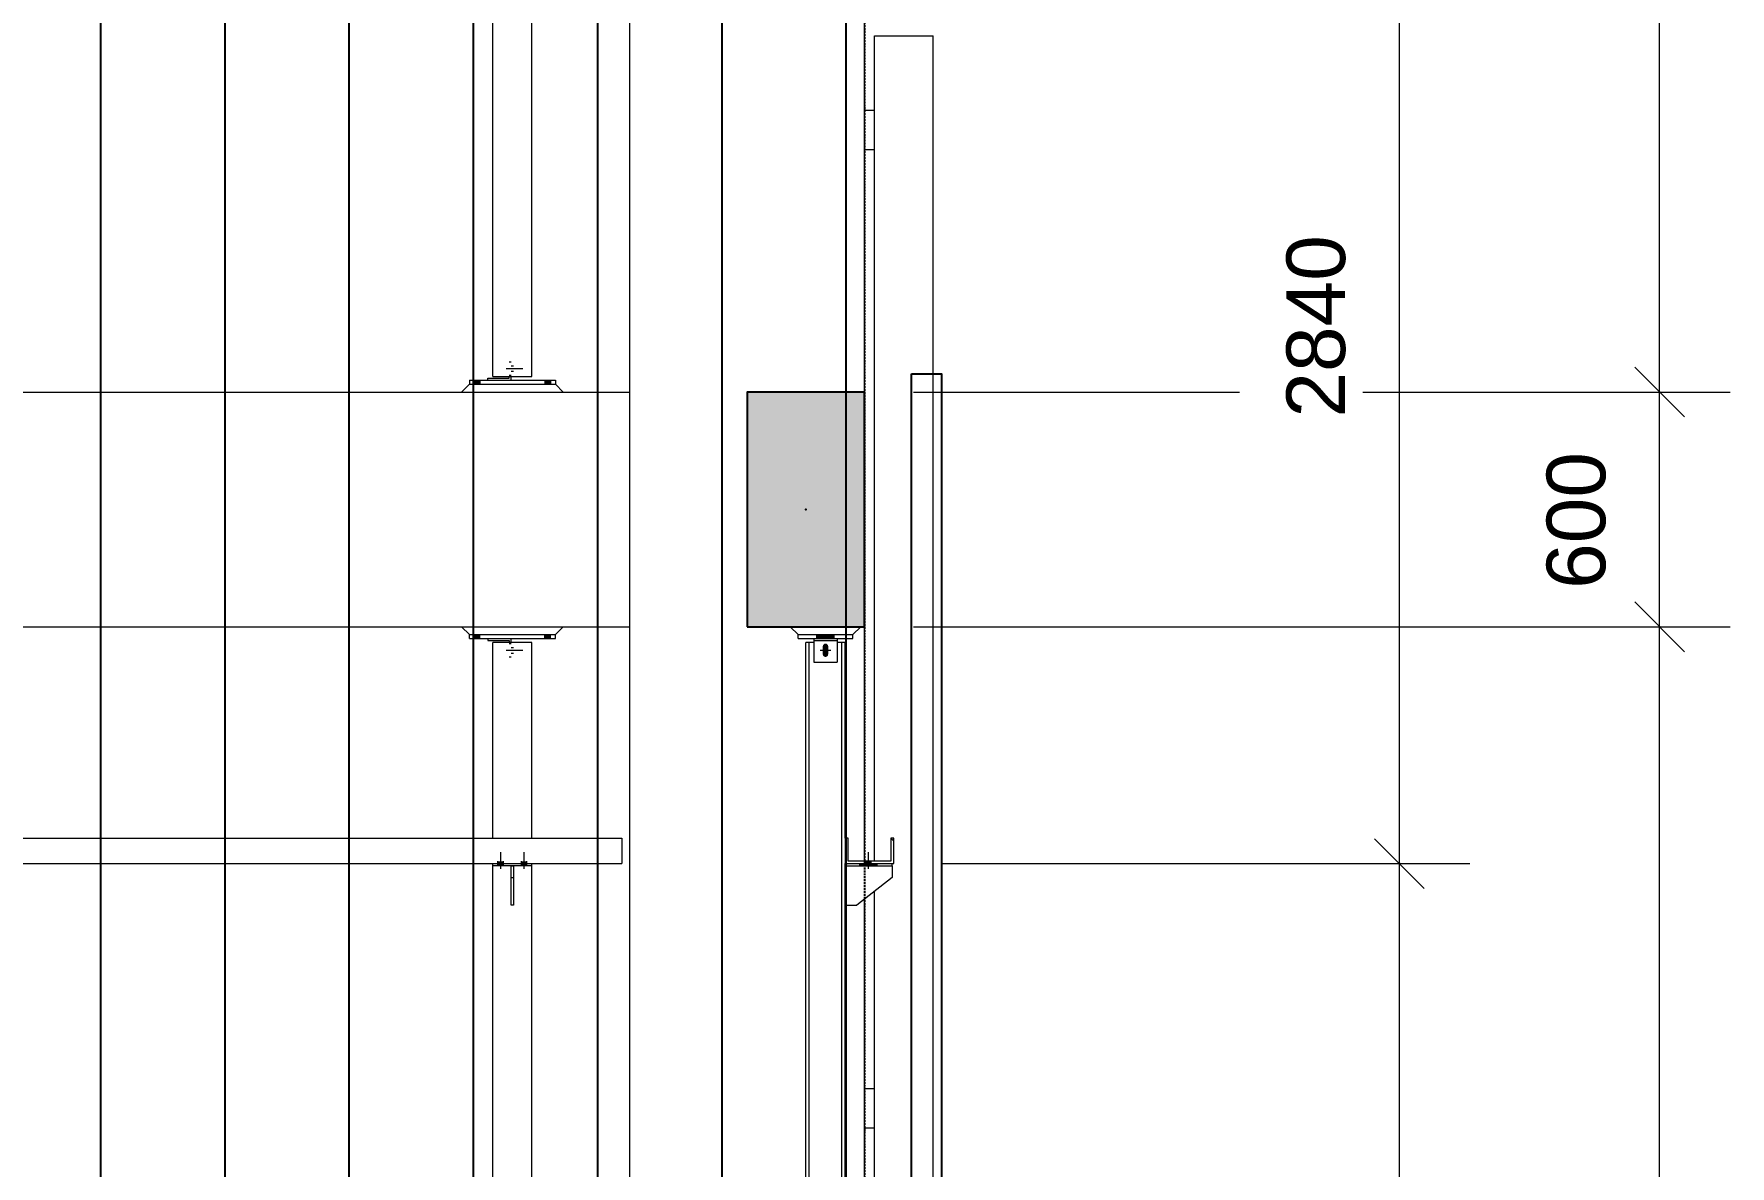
# Model space of a CAD drawing. Header units: millimetres. Extents: x -187664 to 435448, y -313239 to 299894.
# Drawn here: x 431114 to 435448, y 143150 to 146043 of the extents above; entities that cross this region are included whole.
import ezdxf
from ezdxf.enums import TextEntityAlignment as Align

# ---------------------------------------------------------------- set-up
doc = ezdxf.new("R2010")
doc.units = ezdxf.units.MM
doc.set_wipeout_variables(frame=1)
for name, pattern in [('HIDDEN', [0.375, 0.25, -0.125]), ('TA_HL_001.00000', [6.5, 3.55, -2.95]), ('XKITLINE00', [0]), ('XKITLINE02', [4, 2, -2])]:
    doc.linetypes.add(name, pattern=pattern)
for name, color, linetype in [('000 - CONCRETE_COL_HATCH_', 7, 'Continuous'), ('000 - EXISTING_COLUMN_CUT_COLOR_5', 7, 'Continuous'), ('000 - EXISTING_CONCRETE_MAIN_COLOR_1', 7, 'Continuous'), ('000 - EXISTING_DIM_MAIN_COLOR_251', 7, 'Continuous'), ('000 - EXISTING_PRECAST_MAIN_COLOR_1', 7, 'Continuous'), ('010 - ASPG_EXTR_MAIN_COLOR_2', 7, 'Continuous'), ('010 - ASPG_EXTR_WIPEOUT_', 7, 'Continuous')]:
    doc.layers.add(name, color=color, linetype=linetype)
doc.layers.add('000 - EXISTING_LOUVERS_DEF_SUB', color=7, linetype='Continuous', plot=False)
doc.layers.add('000 - EXISTING_STEEL-STRUCTURE_DEF_SUB', color=7, linetype='Continuous', plot=False)
doc.layers.add('Bolt', color=7, linetype='Continuous', lineweight=0)
doc.layers.add('Part', color=7, linetype='Continuous', lineweight=0)
doc.styles.add('RomanS', font='arial.ttf', dxfattribs={"width": 0.8})

# ---------------------------------------------------------------- blocks, each defined once
blk = doc.blocks.new('*A26022522')
at = {"layer": '000 - EXISTING_STEEL-STRUCTURE_DEF_SUB', "color": 7, "linetype": 'XKITLINE00', "lineweight": 0}
for p, q in [((867.926151, 26.708862), (867.766125, 26.708862)), ((867.766125, 2.228857), (867.766125, 26.708862)), ((867.830125, 2.228857), (867.830125, 26.708862)), ((868.566125, 26.708862), (868.406151, 26.708862)), ((868.502125, 2.228857), (868.502125, 26.708862)), ((868.566125, 22.708862), (868.566125, 26.708862)), ((868.566125, 4.308862), (868.566125, 22.188862)), ((868.566125, 2.228857), (868.566125, 3.788862))]:
    blk.add_line(p, q, dxfattribs=at)
blk = doc.blocks.new('*A26042524')
at = {"layer": '000 - EXISTING_PRECAST_MAIN_COLOR_1', "color": 7, "linetype": 'XKITLINE00', "lineweight": 0}
for p, q in [((869.166145, 39.108862), (870.366145, 39.108862)), ((869.166145, 22.236862), (869.166145, 39.108862)), ((870.366145, 15.188862), (870.366145, 39.108862)), ((869.166145, 15.188862), (869.166145, 21.620878)), ((870.366145, 15.188862), (869.166145, 15.188862))]:
    blk.add_line(p, q, dxfattribs=at)
blk = doc.blocks.new('*A26192536')
at = {"layer": '000 - EXISTING_CONCRETE_MAIN_COLOR_1', "color": 7, "linetype": 'XKITLINE00', "lineweight": 0}
for p, q in [((817.286157, 31.828862), (864.16613, 31.828862)), ((864.16613, 27.028862), (864.16613, 31.828862)), ((817.286157, 27.028862), (864.16613, 27.028862))]:
    blk.add_line(p, q, dxfattribs=at)
blk = doc.blocks.new('*A26282545')
at = {"layer": 'Part', "color": 7, "linetype": 'XKITLINE00', "lineweight": 0}
for p, q in [((862.16613, 59.908862), (861.36613, 59.908862)), ((861.36613, 45.428862), (861.36613, 59.908862)), ((862.16613, 45.428862), (862.16613, 59.908862)), ((861.36613, 32.148862), (861.36613, 44.860862)), ((862.16613, 32.148862), (862.16613, 44.860862)), ((861.36613, 32.148862), (862.16613, 32.148862))]:
    blk.add_line(p, q, dxfattribs=at)
blk = doc.blocks.new('*A250249')
at = {"layer": '000 - EXISTING_STEEL-STRUCTURE_DEF_SUB', "color": 7, "linetype": 'XKITLINE00', "lineweight": 0}
for p in [(869.566125, 22.644862), (869.502125, 22.708862)]:
    blk.add_line(p, (869.502125, 22.708862), dxfattribs=at)
blk = doc.blocks.new('*A25872507')
at = {"layer": 'Part', "color": 7, "linetype": 'XKITLINE00', "lineweight": 0}
for p, q in [((862.16613, 26.708862), (861.36613, 26.708862)), ((861.36613, 22.708862), (861.36613, 26.708862)), ((862.16613, 22.708862), (862.16613, 26.708862)), ((861.36613, 2.228857), (861.36613, 22.140862)), ((862.16613, 2.228857), (862.16613, 22.140862))]:
    blk.add_line(p, q, dxfattribs=at)
blk = doc.blocks.new('*A25932513')
at = {"layer": 'Part', "color": 7, "linetype": 'XKITLINE00', "lineweight": 0}
for p, q in [((864.166152, 0.628857), (864.166152, 65.028862)), ((868.966152, 31.828862), (868.966152, 65.028862)), ((868.966152, 22.236862), (868.966152, 27.028862)), ((868.966152, 3.836862), (868.966152, 21.465328))]:
    blk.add_line(p, q, dxfattribs=at)
blk = doc.blocks.new('*U5328')
at = {"layer": '000 - CONCRETE_COL_HATCH_'}
h = blk.add_hatch(dxfattribs=at)
h.set_pattern_fill('AR-CONC', scale=0.5)
h.set_pattern_definition([(50, (-3e-14, -2e-14), (3.5863, -0.31376), [0.375, -4.125]), (355, (-3e-14, -2e-14), (-0.693757, 3.76096), [0.3, -3.3]), (100.4514, (0.299, -0.026), (2.892544, 3.4472), [0.3187, -3.50571]), (46.1842, (-3e-14, 1), (5.336207, -0.827596), [0.5625, -6.1875]), (96.6356, (0.4447, 0.931), (4.67331, 4.87059), [0.47805, -5.25857]), (351.1842, (-3e-14, 1), (4.67331, 4.87059), [0.45, -4.95]), (21, (0.5, 0.75), (2.984535, -2.013094), [0.375, -4.125]), (326, (0.5, 0.75), (1.216577, 3.62575), [0.3, -3.3]), (71.4514, (0.7487, 0.5822), (4.201112, 1.612656), [0.3187, -3.50571]), (37.5, (-3e-14, -2e-14), (0.0607993, 1.6644693), [0, -3.26, 0, -3.35, 0, -3.3125]), (7.5, (-3e-14, -2e-14), (1.315348, 1.972059), [0, -1.91, 0, -3.185, 0, -1.2625]), (327.5, (-1.115, -2e-14), (2.669112, -0.1127744), [0, -1.25, 0, -3.9, 0, -5.175]), (317.5, (-1.615, -2e-14), (2.915931, 0.500525), [0, -1.625, 0, -2.59, 0, -3.675])])
h.paths.add_polyline_path([(-150, -300), (150, -300), (150, 300), (-150, 300)])
at = {"color": 7}
blk.add_point((0, 0), dxfattribs=at)
at = {"layer": '000 - EXISTING_COLUMN_CUT_COLOR_5', "color": 7}
blk.add_lwpolyline([(-150, -300), (150, -300), (150, 300), (-150, 300)], close=True, dxfattribs=at)
blk = doc.blocks.new('*A28812791')
at = {"layer": 'Part', "color": 7, "linetype": 'XKITLINE00', "lineweight": 0}
for p, q in [((860.88613, 26.788862), (860.88613, 26.868862)), ((860.88613, 26.868862), (862.64613, 26.868862)), ((860.88613, 26.788862), (862.64613, 26.788862)), ((862.64613, 26.788862), (862.64613, 26.868862))]:
    blk.add_line(p, q, dxfattribs=at)
blk = doc.blocks.new('*A28822792')
at = {"layer": 'Part', "color": 7, "linetype": 'XKITLINE00', "lineweight": 0}
for p, q in [((860.72613, 27.028862), (860.88613, 26.868862)), ((860.88613, 26.868862), (862.64613, 26.868862)), ((862.64613, 26.868862), (862.80613, 27.028862))]:
    blk.add_line(p, q, dxfattribs=at)
blk = doc.blocks.new('*A28832793')
at = {"layer": 'Part', "color": 7, "linetype": 'XKITLINE00', "lineweight": 0}
for p, q in [((861.26213, 26.788862), (861.26213, 26.748862)), ((861.26213, 26.748862), (861.70213, 26.748862)), ((861.70213, 26.748862), (861.70213, 26.708862)), ((861.74213, 26.708862), (861.74213, 26.788862))]:
    blk.add_line(p, q, dxfattribs=at)
blk = doc.blocks.new('*A28842794')
at = {"layer": 'Bolt', "color": 7, "linetype": 'XKITLINE02', "lineweight": 0}
for p, q in [((861.63877, 26.548862), (861.98213, 26.548862)), ((861.70213, 26.684862), (861.74213, 26.684862)), ((861.70213, 26.412862), (861.74213, 26.412862)), ((861.74213, 26.604862), (861.79013, 26.604862)), ((861.74213, 26.492862), (861.79013, 26.492862))]:
    blk.add_line(p, q, dxfattribs=at)
blk = doc.blocks.new('*A28852795')
at = {"layer": 'Bolt'}
for points in [[(860.99, 26.789), (860.99, 26.869), (861.102, 26.869), (861.102, 26.789)], [(862.43, 26.789), (862.43, 26.869), (862.542, 26.869), (862.542, 26.789)]]:
    blk.add_hatch(color=7, dxfattribs=at).paths.add_polyline_path(points, flags=17)
at = {"layer": 'Bolt', "color": 7, "linetype": 'XKITLINE00', "lineweight": 0}
for p, q in [((860.99, 26.789), (860.99, 26.869)), ((861.046, 26.789), (861.046, 26.869)), ((861.102, 26.789), (861.102, 26.869)), ((862.43, 26.789), (862.43, 26.869)), ((862.486, 26.789), (862.486, 26.869)), ((862.542, 26.789), (862.542, 26.869))]:
    blk.add_line(p, q, dxfattribs=at)
blk = doc.blocks.new('*A28862796')
at = {"layer": 'Part', "color": 7, "linetype": 'XKITLINE00', "lineweight": 0}
for p, q in [((861.36613, 22.140862), (861.36613, 22.188862)), ((862.16613, 22.140862), (861.36613, 22.140862)), ((862.16613, 22.140862), (862.16613, 22.188862))]:
    blk.add_line(p, q, dxfattribs=at)
blk = doc.blocks.new('*A28872797')
at = {"layer": 'Part', "color": 7, "linetype": 'XKITLINE00', "lineweight": 0}
for p, q in [((861.74213, 22.140862), (861.79013, 22.140862)), ((861.74213, 21.340862), (861.74213, 22.140862)), ((861.74213, 21.900862), (861.79013, 21.900862)), ((861.79013, 22.140862), (861.79013, 21.340862)), ((861.79013, 21.340862), (861.74213, 21.340862))]:
    blk.add_line(p, q, dxfattribs=at)
blk = doc.blocks.new('*A28882798')
at = {"layer": 'Bolt'}
for points in [[(861.47, 22.189), (861.47, 22.237), (861.582, 22.237), (861.582, 22.189)], [(861.95, 22.189), (861.95, 22.237), (862.062, 22.237), (862.062, 22.189)], [(861.47, 22.141), (861.47, 22.189), (861.582, 22.189), (861.582, 22.141)], [(861.95, 22.141), (861.95, 22.189), (862.062, 22.189), (862.062, 22.141)]]:
    blk.add_hatch(color=7, dxfattribs=at).paths.add_polyline_path(points, flags=17)
at = {"layer": 'Bolt', "color": 7, "linetype": 'XKITLINE00', "lineweight": 0}
for p, q in [((861.47, 22.189), (861.47, 22.237)), ((861.526, 22.078), (861.526, 22.421)), ((861.582, 22.189), (861.582, 22.237)), ((861.95, 22.189), (861.95, 22.237)), ((862.006, 22.078), (862.006, 22.421)), ((862.062, 22.189), (862.062, 22.237)), ((861.47, 22.141), (861.47, 22.189)), ((861.582, 22.141), (861.582, 22.189)), ((861.95, 22.141), (861.95, 22.189)), ((862.062, 22.141), (862.062, 22.189))]:
    blk.add_line(p, q, dxfattribs=at)
blk = doc.blocks.new('*A27692679')
at = {"layer": 'Part', "color": 7, "linetype": 'XKITLINE00', "lineweight": 0}
for p, q in [((817.526152, 22.708862), (864.006152, 22.708862)), ((864.006152, 22.708862), (864.006152, 22.188862)), ((817.526152, 22.188862), (864.006152, 22.188862))]:
    blk.add_line(p, q, dxfattribs=at)
blk = doc.blocks.new('*A27862696')
at = {"layer": 'Part', "color": 7, "linetype": 'XKITLINE00', "lineweight": 0}
for p, q in [((860.88613, 32.068862), (862.64613, 32.068862)), ((860.88613, 32.068862), (860.88613, 31.988862)), ((860.88613, 31.988862), (862.64613, 31.988862)), ((862.64613, 32.068862), (862.64613, 31.988862))]:
    blk.add_line(p, q, dxfattribs=at)
blk = doc.blocks.new('*A27872697')
at = {"layer": 'Part', "color": 7, "linetype": 'XKITLINE00', "lineweight": 0}
for p, q in [((860.72613, 31.828862), (860.88613, 31.988862)), ((860.88613, 31.988862), (862.64613, 31.988862)), ((862.64613, 31.988862), (862.80613, 31.828862))]:
    blk.add_line(p, q, dxfattribs=at)
blk = doc.blocks.new('*A27882698')
at = {"layer": 'Part', "color": 7, "linetype": 'XKITLINE00', "lineweight": 0}
for p, q in [((861.26213, 32.068862), (861.26213, 32.108862)), ((861.26213, 32.108862), (861.70213, 32.108862)), ((861.70213, 32.108862), (861.70213, 32.148862)), ((861.74213, 32.068862), (861.74213, 32.148862))]:
    blk.add_line(p, q, dxfattribs=at)
blk = doc.blocks.new('*A28002710')
at = {"layer": 'Bolt'}
for points in [[(860.99, 31.989), (860.99, 32.069), (861.102, 32.069), (861.102, 31.989)], [(862.43, 31.989), (862.43, 32.069), (862.542, 32.069), (862.542, 31.989)]]:
    blk.add_hatch(color=7, dxfattribs=at).paths.add_polyline_path(points, flags=17)
at = {"layer": 'Bolt', "color": 7, "linetype": 'XKITLINE00', "lineweight": 0}
for p, q in [((860.99, 32.069), (860.99, 31.989)), ((861.046, 32.069), (861.046, 31.989)), ((861.102, 32.069), (861.102, 31.989)), ((862.43, 32.069), (862.43, 31.989)), ((862.486, 32.069), (862.486, 31.989)), ((862.542, 32.069), (862.542, 31.989))]:
    blk.add_line(p, q, dxfattribs=at)
blk = doc.blocks.new('*A28012711')
at = {"layer": 'Bolt', "color": 7, "linetype": 'XKITLINE02', "lineweight": 0}
for p, q in [((861.63877, 32.308862), (861.98213, 32.308862)), ((861.70213, 32.444862), (861.74213, 32.444862)), ((861.74213, 32.364862), (861.79013, 32.364862)), ((861.74213, 32.252862), (861.79013, 32.252862)), ((861.70213, 32.172862), (861.74213, 32.172862))]:
    blk.add_line(p, q, dxfattribs=at)
blk = doc.blocks.new('*A28022712')
at = {"layer": '000 - EXISTING_STEEL-STRUCTURE_DEF_SUB', "color": 7, "linetype": 'XKITLINE00', "lineweight": 0}
for p, q in [((868.630125, 22.708862), (868.566125, 22.708862)), ((868.566125, 22.708862), (868.566125, 22.188862)), ((868.630125, 22.236862), (868.630125, 22.708862)), ((869.566125, 22.708862), (869.502125, 22.708862)), ((869.502125, 22.708862), (869.502125, 22.236862)), ((869.566125, 22.188862), (869.566125, 22.708862)), ((869.502125, 22.236862), (868.630125, 22.236862)), ((868.566125, 22.188862), (869.566125, 22.188862))]:
    blk.add_line(p, q, dxfattribs=at)
blk = doc.blocks.new('*A28032713')
at = {"layer": '000 - EXISTING_STEEL-STRUCTURE_DEF_SUB', "color": 7, "linetype": 'XKITLINE00', "lineweight": 0}
for p, q in [((867.926151, 26.788862), (867.926151, 26.308862)), ((867.926151, 26.748862), (868.406151, 26.748862)), ((868.406151, 26.788862), (868.406151, 26.308862)), ((867.926151, 26.308862), (868.406151, 26.308862))]:
    blk.add_line(p, q, dxfattribs=at)
blk = doc.blocks.new('*A28042714')
at = {"layer": '000 - EXISTING_STEEL-STRUCTURE_DEF_SUB'}
blk.add_hatch(color=7, dxfattribs=at).paths.add_polyline_path([(868.166, 26.413), (868.145, 26.417), (868.127, 26.429), (868.114, 26.447), (868.11, 26.469), (868.11, 26.629), (868.114, 26.65), (868.127, 26.668), (868.145, 26.681), (868.166, 26.685), (868.188, 26.681), (868.206, 26.668), (868.218, 26.65), (868.222, 26.629), (868.222, 26.469), (868.218, 26.447), (868.206, 26.429), (868.188, 26.417)], flags=17)
at = {"layer": '000 - EXISTING_STEEL-STRUCTURE_DEF_SUB', "color": 7, "linetype": 'XKITLINE00', "lineweight": 0}
for p, q in [((868.054, 26.549), (868.278, 26.549)), ((868.166, 26.661), (868.166, 26.437))]:
    blk.add_line(p, q, dxfattribs=at)
blk = doc.blocks.new('*A28052715')
at = {"layer": '000 - EXISTING_STEEL-STRUCTURE_DEF_SUB'}
blk.add_hatch(color=7, dxfattribs=at).paths.add_polyline_path([(867.99, 26.789), (867.99, 26.869), (868.342, 26.869), (868.342, 26.789)], flags=17)
at = {"layer": '000 - EXISTING_STEEL-STRUCTURE_DEF_SUB', "color": 7, "linetype": 'XKITLINE00', "lineweight": 0}
for p, q in [((867.99, 26.789), (867.99, 26.869)), ((868.166, 26.789), (868.166, 26.869)), ((868.342, 26.789), (868.342, 26.869))]:
    blk.add_line(p, q, dxfattribs=at)
at = {"layer": '000 - EXISTING_STEEL-STRUCTURE_DEF_SUB', "color": 7, "linetype": 'XKITLINE02', "lineweight": 0}
for p, q in [((867.99, 26.789), (867.99, 26.869)), ((868.166, 26.789), (868.166, 26.869)), ((868.342, 26.789), (868.342, 26.869))]:
    blk.add_line(p, q, dxfattribs=at)
blk = doc.blocks.new('*A28062716')
at = {"layer": '000 - EXISTING_STEEL-STRUCTURE_DEF_SUB'}
for points in [[(868.99, 22.189), (868.99, 22.237), (869.102, 22.237), (869.102, 22.189)], [(868.99, 22.189), (868.99, 22.237), (869.102, 22.237), (869.102, 22.189)], [(868.87, 22.141), (868.87, 22.189), (869.222, 22.189), (869.222, 22.141)], [(868.87, 22.141), (868.87, 22.189), (869.222, 22.189), (869.222, 22.141)]]:
    blk.add_hatch(color=7, dxfattribs=at).paths.add_polyline_path(points, flags=17)
at = {"layer": '000 - EXISTING_STEEL-STRUCTURE_DEF_SUB', "color": 7, "linetype": 'XKITLINE00', "lineweight": 0}
for p, q in [((868.99, 22.189), (868.99, 22.237)), ((868.99, 22.189), (868.99, 22.237)), ((869.046, 22.078), (869.046, 22.421)), ((869.046, 22.078), (869.046, 22.421)), ((869.102, 22.189), (869.102, 22.237)), ((869.102, 22.189), (869.102, 22.237)), ((868.87, 22.141), (868.87, 22.189)), ((868.87, 22.141), (868.87, 22.189)), ((869.222, 22.141), (869.222, 22.189)), ((869.222, 22.141), (869.222, 22.189))]:
    blk.add_line(p, q, dxfattribs=at)
blk = doc.blocks.new('*A28072717')
at = {"layer": '000 - EXISTING_STEEL-STRUCTURE_DEF_SUB', "color": 7, "linetype": 'XKITLINE00', "lineweight": 0}
for p, q in [((869.526125, 21.900862), (868.806125, 21.340862)), ((869.526125, 22.140862), (869.526125, 21.900862)), ((868.566125, 21.340862), (868.806125, 21.340862))]:
    blk.add_line(p, q, dxfattribs=at)
blk = doc.blocks.new('*A28082718')
at = {"layer": '000 - EXISTING_STEEL-STRUCTURE_DEF_SUB', "color": 7, "linetype": 'XKITLINE00', "lineweight": 0}
for p, q in [((868.566125, 22.140862), (868.614125, 22.188862)), ((868.566125, 22.140862), (869.526125, 22.140862)), ((869.526125, 22.140862), (869.526125, 22.188862))]:
    blk.add_line(p, q, dxfattribs=at)
blk = doc.blocks.new('*A28092719')
at = {"layer": '000 - EXISTING_STEEL-STRUCTURE_DEF_SUB', "color": 7, "linetype": 'XKITLINE00', "lineweight": 0}
for p, q in [((867.446125, 27.028862), (867.606125, 26.868862)), ((867.606125, 26.868862), (868.726125, 26.868862)), ((868.726125, 26.868862), (868.886125, 27.028862))]:
    blk.add_line(p, q, dxfattribs=at)
blk = doc.blocks.new('*A28102720')
at = {"layer": '000 - EXISTING_STEEL-STRUCTURE_DEF_SUB', "color": 7, "linetype": 'XKITLINE00', "lineweight": 0}
for p, q in [((867.606125, 26.788862), (867.606125, 26.868862)), ((867.606125, 26.868862), (868.726125, 26.868862)), ((867.606125, 26.788862), (868.726125, 26.788862)), ((868.726125, 26.788862), (868.726125, 26.868862))]:
    blk.add_line(p, q, dxfattribs=at)
blk = doc.blocks.new('*A28112721')
at = {"layer": '000 - EXISTING_STEEL-STRUCTURE_DEF_SUB', "color": 7, "linetype": 'XKITLINE00', "lineweight": 0}
for p, q in [((868.968635, 16.788862), (868.966152, 16.788862)), ((868.966152, 16.708862), (868.968635, 16.708862)), ((868.968635, 16.708862), (868.968635, 16.788862))]:
    blk.add_line(p, q, dxfattribs=at)
blk = doc.blocks.new('*A28122722')
at = {"layer": '000 - EXISTING_STEEL-STRUCTURE_DEF_SUB', "color": 7, "linetype": 'XKITLINE00', "lineweight": 0}
for p, q in [((868.966152, 17.588862), (869.166145, 17.588862)), ((868.968635, 16.788862), (869.166145, 16.788862))]:
    blk.add_line(p, q, dxfattribs=at)
blk = doc.blocks.new('*A28162726')
at = {"layer": 'Part', "color": 7, "linetype": 'XKITLINE00', "lineweight": 0}
for p, q in [((868.968635, 37.588862), (869.166146, 37.588862)), ((868.966152, 36.788862), (869.166146, 36.788862))]:
    blk.add_line(p, q, dxfattribs=at)
blk = doc.blocks.new('*A28172727')
at = {"layer": 'Part', "color": 7, "linetype": 'XKITLINE00', "lineweight": 0}
for p, q in [((868.968635, 37.668863), (868.966152, 37.668863)), ((868.966152, 37.588863), (868.968635, 37.588863)), ((868.968635, 37.588863), (868.968635, 37.668863))]:
    blk.add_line(p, q, dxfattribs=at)
blk = doc.blocks.new('W-1-PP19-ST-ENT1-1_20260611-195827_SEC_B2_ST')
at = {"layer": '000 - EXISTING_LOUVERS_DEF_SUB'}
h = blk.add_hatch(dxfattribs=at)
h.set_pattern_fill('ANSI31', scale=100, angle=45)
h.set_pattern_definition([(90, (-90367.88, 83424.1), (-317.5, 0), [])])
h.paths.add_polyline_path([(19769, 118300), (26250, 118300), (26250, 109750), (19769, 109750)])
at = {"layer": '000 - EXISTING_DIM_MAIN_COLOR_251', "color": 7, "linetype": 'XKITLINE00', "lineweight": 0}
for p, q in [((28281.6, 113650), (28281.6, 117200)), ((27616.6, 112445), (27616.6, 115285)), ((28218, 113713.6), (28345.2, 113586.4)), ((28218, 113713.6), (28345.2, 113586.4)), ((26375, 113650), (27207.8, 113650)), ((26375, 113650), (27207.8, 113650)), ((27522.8, 113650), (28461.6, 113650)), ((27522.8, 113650), (28461.6, 113650)), ((28281.6, 113050), (28281.6, 113650)), ((28218, 113113.6), (28345.2, 112986.4)), ((28218, 113113.6), (28345.2, 112986.4)), ((26375, 113050), (28461.6, 113050)), ((26375, 113050), (28461.6, 113050)), ((28281.6, 109750), (28281.6, 113050)), ((27552.9, 112508.6), (27680.2, 112381.4)), ((27552.9, 112508.6), (27680.2, 112381.4)), ((26450, 112445), (27796.6, 112445)), ((26450, 112445), (27796.6, 112445)), ((27616.6, 110145), (27616.6, 112445))]:
    blk.add_line(p, q, dxfattribs=at)
at = {"layer": '000 - EXISTING_DIM_MAIN_COLOR_251', "color": 7}
for p in [(28281.6, 113650), (28281.6, 113650), (28281.6, 113050), (28281.6, 113050), (27616.6, 112445), (27616.6, 112445)]:
    blk.add_point(p, dxfattribs=at)
at = {"layer": '000 - EXISTING_LOUVERS_DEF_SUB', "color": 7, "linetype": 'HIDDEN', "ltscale": 20}
blk.add_lwpolyline([(19769, 118300), (26250, 118300), (26250, 109750), (19769, 109750)], close=True, dxfattribs=at)
at = {"color": 7, "lineweight": 0, "xscale": 125, "yscale": 125, "zscale": 125}
for name in ['*A25932513', '*A26282545', '*A28172727', '*A28162726', '*A28012711', '*A27872697', '*A27862696', '*A28002710', '*A27882698', '*A28822792', '*A28812791', '*A28852795', '*A28832793', '*A25872507', '*A28842794', '*A27692679', '*A28862796', '*A28882798', '*A28872797']:
    blk.add_blockref(name, (-82370.8, 109671.4), dxfattribs=at)
at = {"color": 7}
blk.add_blockref('*U5328', (26100, 113350), dxfattribs=at)
at = {"layer": '000 - EXISTING_CONCRETE_MAIN_COLOR_1', "color": 7, "lineweight": 0, "xscale": 125, "yscale": 125, "zscale": 125}
blk.add_blockref('*A26192536', (-82370.8, 109671.4), dxfattribs=at)
at = {"layer": '000 - EXISTING_PRECAST_MAIN_COLOR_1', "color": 7, "lineweight": 0, "xscale": 125, "yscale": 125, "zscale": 125}
blk.add_blockref('*A26042524', (-82370.8, 109671.4), dxfattribs=at)
at = {"layer": '000 - EXISTING_STEEL-STRUCTURE_DEF_SUB', "color": 7, "lineweight": 0, "xscale": 125, "yscale": 125, "zscale": 125}
for name in ['*A28092719', '*A28102720', '*A26022522', '*A28032713', '*A28052715', '*A28042714', '*A28022712', '*A250249', '*A28082718', '*A28072717', '*A28062716', '*A28122722', '*A28112721']:
    blk.add_blockref(name, (-82370.8, 109671.4), dxfattribs=at)
at = {"layer": '000 - EXISTING_DIM_MAIN_COLOR_251', "color": 7, "style": 'RomanS'}
for s, p in [('2840', (27477.8, 113584.6)), ('600', (28142.8, 113147))]:
    blk.add_text(s, height=150, rotation=90, dxfattribs=at).set_placement(p)
blk.add_attdef('5', text='', height=312.5, dxfattribs=at).set_placement((22800, 120898.4), align=Align.MIDDLE_CENTER)
blk = doc.blocks.new('*U5836')
at = {"color": 7}
blk.add_wipeout([(8380, 67.8), (8380, 146.8), (0, 146.8), (0, 67.8)], dxfattribs=at).dxf.layer = '010 - ASPG_EXTR_WIPEOUT_'
at = {"layer": '010 - ASPG_EXTR_MAIN_COLOR_2', "color": 7}
blk.add_lwpolyline([(8380, 69.8), (8380, 146.8), (0, 146.8), (0, 69.8)], close=True, dxfattribs=at)

msp = doc.modelspace()

# ---------------------------------------------------------------- block references
at = {"color": 7, "linetype": 'TA_HL_001.00000', "xscale": -1, "rotation": 270}
msp.add_blockref('*U5836', (433286.741, 136794.475), dxfattribs=at)

# ---------------------------------------------------------------- next in the draw order: block references
at = {"color": 7}
msp.add_blockref('W-1-PP19-ST-ENT1-1_20260611-195827_SEC_B2_ST', (406986.741, 31477.704), dxfattribs=at)

doc.saveas('drawing.dxf')
